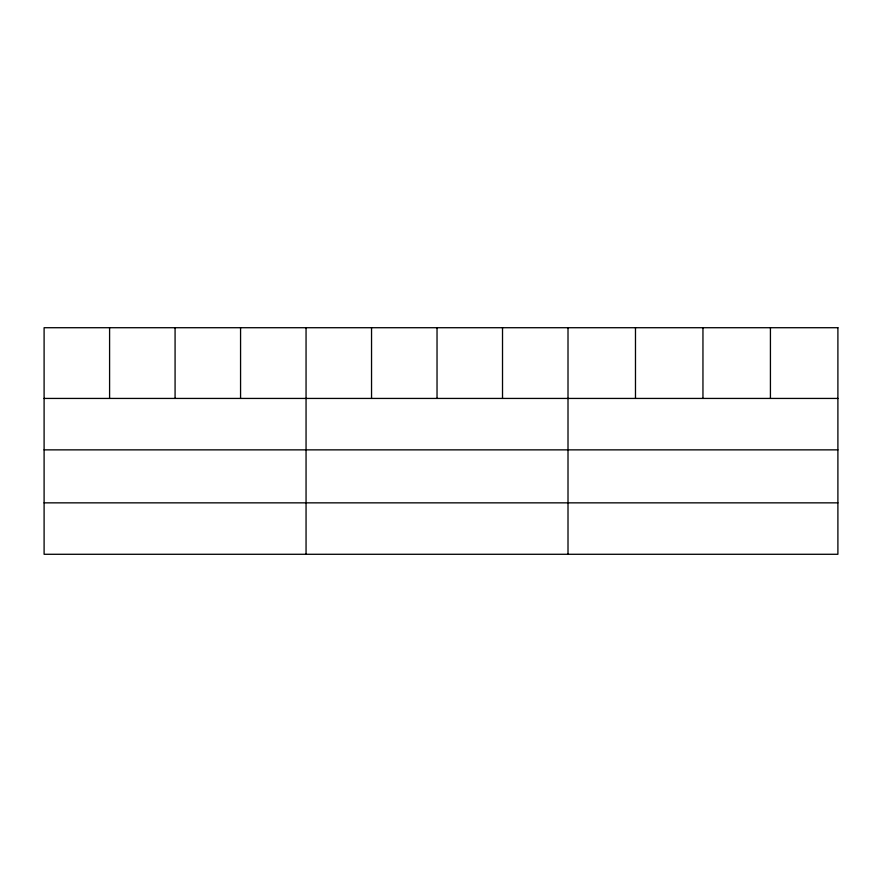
<?xml version="1.0" encoding="UTF-8"?>
<svg xmlns="http://www.w3.org/2000/svg" width="882" height="882" viewBox="0 0 882 882"><rect width="100%" height="100%" fill="white"/><g stroke="black" fill="none" stroke-linecap="round" stroke-linejoin="round"><path stroke-width="1.32" d="M44.1 398.432L837.9 398.432M44.1 449.864L837.9 449.864M44.1 502.85L837.9 502.85M770.427 327.718L770.427 398.432M702.954 327.718L702.954 398.432M635.481 327.718L635.481 398.432M568.008 327.718L568.008 554.282M502.52 327.718L502.52 398.432M437.031 327.718L437.031 398.432M371.543 327.718L371.543 398.432M306.054 327.718L306.054 554.282M240.565 327.718L240.565 398.432M175.077 327.718L175.077 398.432M109.589 327.718L109.589 398.432M837.9 327.718L44.1 327.718L44.1 554.282L837.9 554.282L837.9 327.718"/></g></svg>
